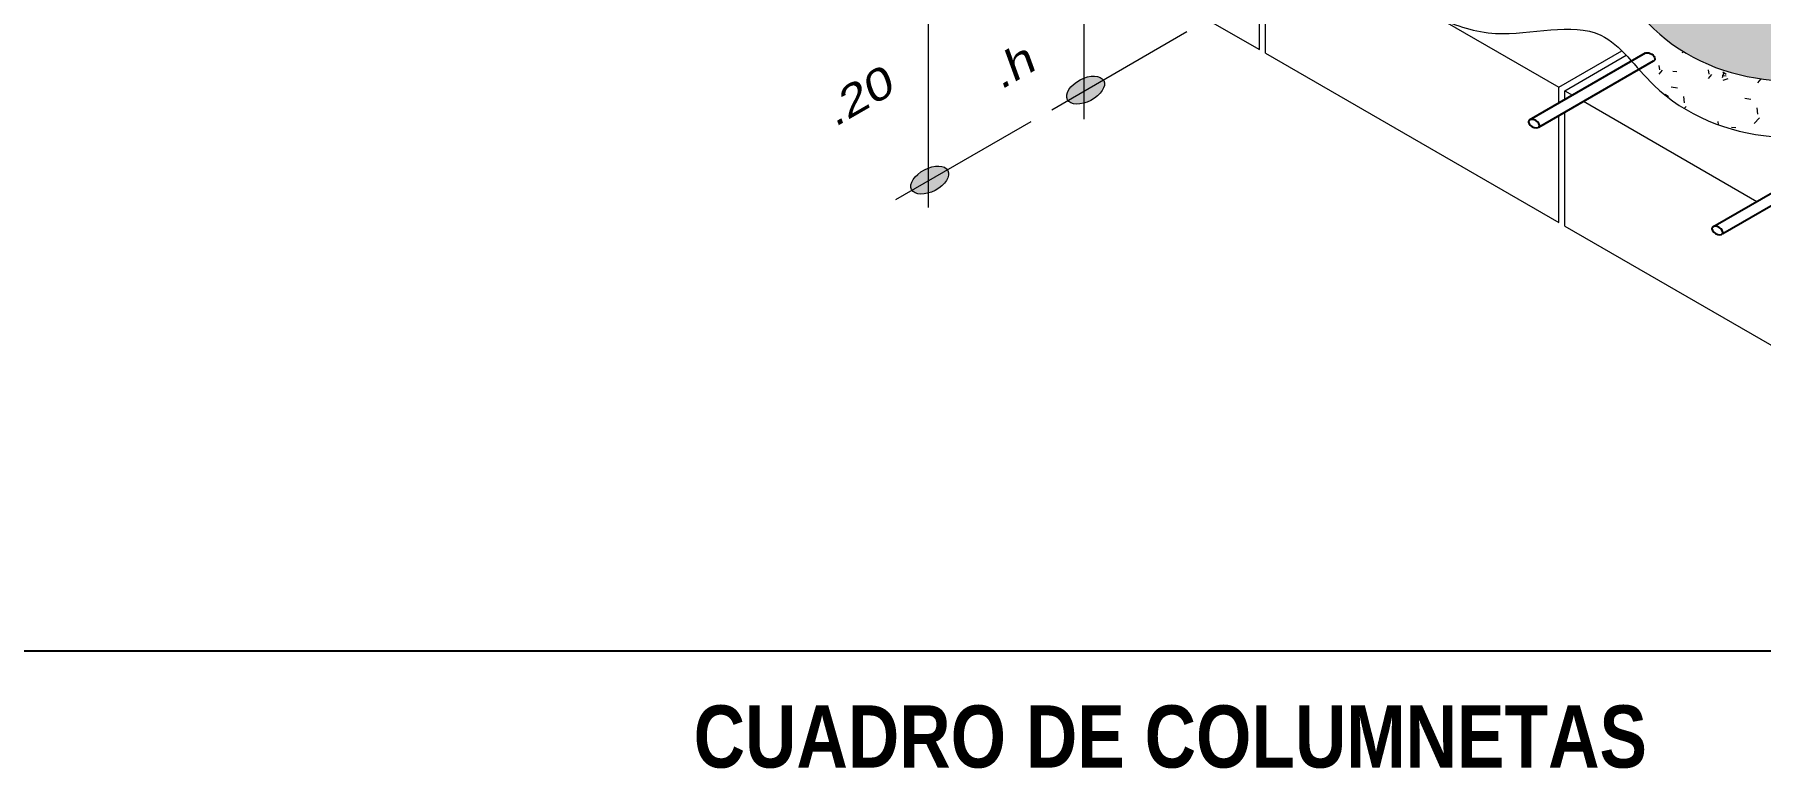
# Model space of a CAD drawing. Header units: millimetres. Extents: x -3570 to 5754, y -12788176 to 1214.
# Drawn here: x 3332.878 to 3337.775, y 1124.926 to 1127.008 of the extents above; entities that cross this region are included whole.
import ezdxf

# ---------------------------------------------------------------- set-up
doc = ezdxf.new("R2010")
doc.units = ezdxf.units.MM
doc.layers.add('.D1 Texto', color=7, linetype='Continuous')
doc.layers.add('.N1 Cuadros', color=253, linetype='Continuous')
for name, color, linetype, lineweight in [('.pluma2', 5, 'Continuous', 20), ('COTAS', 7, 'Continuous', 0), ('Texto', 7, 'Continuous', 5), ('TEXTURAS', 250, 'Continuous', 5)]:
    doc.layers.add(name, color=color, linetype=linetype, lineweight=lineweight)
doc.styles.add('Anot 5mm', font='arialbd.ttf', dxfattribs={"height": 0.005})
doc.styles.add('ARIAL', font='arial.ttf')

# ---------------------------------------------------------------- blocks, each defined once
blk = doc.blocks.new('I2')
at = {"layer": 'TEXTURAS', "lineweight": 5}
h = blk.add_hatch(dxfattribs=at)
h.set_pattern_fill('AR-CONC', color=256, scale=0.001, angle=90, style=0)
h.set_pattern_definition([(140, (111.64249, -23.36676), (0.015939, 0.1821847), [0.01905, -0.20955]), (85, (111.64249, -23.36676), (-0.1910566, -0.035243), [0.01524, -0.16764]), (190.451, (111.64382, -23.35158), (-0.175117, 0.1469425), [0.01619, -0.17809]), (136.184, (111.5917, -23.36676), (0.042042, 0.271079), [0.028575, -0.314325]), (186.6356, (111.5952, -23.34417), (-0.247426, 0.237404), [0.024285, -0.267135]), (81.184, (111.5917, -23.36676), (-0.247425, 0.237405), [0.02286, -0.25146]), (111, (111.60439, -23.34136), (0.1022655, 0.151615), [0.01905, -0.20955]), (56, (111.60439, -23.34136), (-0.184188, 0.061802), [0.01524, -0.16764]), (161.4514, (111.61291, -23.32873), (-0.081923, 0.2134165), [0.01619, -0.17809]), (127.5, (111.64249, -23.36676), (-0.084555, 0.0030886), [0, -0.165608, 0, -0.17018, 0, -0.168275]), (97.5, (111.64249, -23.36676), (-0.1001806, 0.0668197), [0, -0.097028, 0, -0.161798, 0, -0.064135]), (57.5, (111.64249, -23.4234), (0.0057287, 0.1355906), [0, -0.0635, 0, -0.19812, 0, -0.26289]), (47.5, (111.64249, -23.4488), (-0.0254265, 0.1481292), [0, -0.08255, 0, -0.131572, 0, -0.18669])])
edge = h.paths.add_edge_path()
edge.add_line((116.3698, -22.0397), (116.2012, -21.9423))
edge.add_line((116.2012, -21.9423), (115.3699, -22.4223))
edge.add_line((115.3699, -22.4223), (114.5246, -21.9343))
edge.add_line((114.5246, -21.9343), (112.8341, -22.9103))
edge.add_line((112.8341, -22.9103), (112.0028, -22.4303))
edge.add_line((112.0028, -22.4303), (111.6425, -22.6383))
edge.add_line((111.6425, -22.6383), (112.2874, -23.0107))
edge.add_spline(control_points=[(112.2874, -23.0107), (112.3418, -23.0379), (112.4912, -23.0908), (112.7552, -23.0001), (112.9426, -23.2928), (113.1867, -23.3668), (113.3445, -23.3537)], knot_values=[0.091337, 0.091337, 0.091337, 0.091337, 0.148206, 0.241918, 0.30665, 0.443723, 0.443723, 0.443723, 0.443723], degree=3, periodic=0)
edge.add_spline(control_points=[(113.3445, -23.3537), (113.4161, -23.3478), (113.486, -23.3288), (113.5486, -23.2963)], knot_values=[0.443723, 0.443723, 0.443723, 0.443723, 0.50592, 0.50592, 0.50592, 0.50592], degree=3, periodic=0)
edge.add_spline(control_points=[(113.5486, -23.2963), (113.5654, -23.2876), (113.6328, -23.2474), (113.7291, -23.1498), (113.8684, -23.1982), (113.9456, -23.1736), (113.9711, -23.1614), (113.9773, -23.1582)], knot_values=[0.50592, 0.50592, 0.50592, 0.50592, 0.522643, 0.575117, 0.624102, 0.643905, 0.650294, 0.650294, 0.650294, 0.650294], degree=3, periodic=0)
edge.add_spline(control_points=[(113.9773, -23.1582), (114.1573, -23.0655), (114.2891, -22.7673), (114.5511, -22.8282), (114.6198, -22.8462), (114.6757, -22.8557), (114.6961, -22.8553)], knot_values=[0.650294, 0.650294, 0.650294, 0.650294, 0.837139, 0.863555, 0.890278, 0.908583, 0.908583, 0.908583, 0.908583], degree=3, periodic=0)
edge.add_spline(control_points=[(114.6961, -22.8553), (114.7133, -22.8549), (114.7579, -22.8452), (114.7723, -22.7607), (114.8042, -22.7211), (114.8982, -22.7463), (114.9567, -22.7177), (115.0338, -22.7247), (115.1084, -22.7464), (115.177, -22.7096), (115.2202, -22.6971), (115.2402, -22.6919)], knot_values=[0.908583, 0.908583, 0.908583, 0.908583, 0.923978, 0.952833, 0.977552, 0.984394, 1.011117, 1.02948, 1.057194, 1.07994, 1.099382, 1.099382, 1.099382, 1.099382], degree=3, periodic=0)
edge.add_line((115.0252, -22.7256), (115.0252, -22.7256))
edge.add_spline(control_points=[(114.6961, -22.8553), (114.7133, -22.8549), (114.7579, -22.8452), (114.7723, -22.7607), (114.8042, -22.7211), (114.8982, -22.7463), (114.9567, -22.7177), (115.0338, -22.7247), (115.1084, -22.7464), (115.177, -22.7096), (115.2202, -22.6971), (115.2402, -22.6919)], knot_values=[0.908583, 0.908583, 0.908583, 0.908583, 0.923978, 0.952833, 0.977552, 0.984394, 1.011117, 1.02948, 1.057194, 1.07994, 1.099382, 1.099382, 1.099382, 1.099382], degree=3, periodic=0)
edge.add_line((115.2402, -22.6919), (116.3698, -22.0397))
at = {"layer": 'TEXTURAS'}
h = blk.add_hatch(color=256, dxfattribs=at)
edge = h.paths.add_edge_path()
edge.add_ellipse((111.2963, -23.3822), major_axis=(-0.0515, -0.0271), ratio=0.564636, start_angle=73.4225, end_angle=183.8942)
edge.add_line((111.3466, -23.3531), (111.2963, -23.3822))
edge.add_line((111.2963, -23.3822), (111.2963, -23.4178))
edge = h.paths.add_edge_path()
edge.add_line((111.2963, -23.3822), (111.246, -23.4113))
edge.add_ellipse((111.2963, -23.3822), major_axis=(-0.0515, -0.0271), ratio=0.564636, start_angle=3.8942, end_angle=73.4225)
edge.add_line((111.2963, -23.4178), (111.2963, -23.3822))
edge = h.paths.add_edge_path()
edge.add_ellipse((111.2963, -23.3822), major_axis=(-0.0515, -0.0271), ratio=0.564636, start_angle=253.4225, end_angle=363.8942)
edge.add_line((111.246, -23.4113), (111.2963, -23.3822))
edge.add_line((111.2963, -23.3822), (111.2963, -23.3466))
edge = h.paths.add_edge_path()
edge.add_ellipse((111.2963, -23.3822), major_axis=(-0.0515, -0.0271), ratio=0.564636, start_angle=183.8942, end_angle=253.4225)
edge.add_line((111.2963, -23.3466), (111.2963, -23.3822))
edge.add_line((111.2963, -23.3822), (111.3466, -23.3531))
h = blk.add_hatch(color=256, dxfattribs=at)
edge = h.paths.add_edge_path()
edge.add_ellipse((110.8542, -23.6374), major_axis=(-0.0515, -0.0271), ratio=0.564636, start_angle=73.4225, end_angle=183.8942)
edge.add_line((110.9045, -23.6084), (110.8542, -23.6374))
edge.add_line((110.8542, -23.6374), (110.8542, -23.6731))
edge = h.paths.add_edge_path()
edge.add_line((110.8542, -23.6374), (110.8039, -23.6665))
edge.add_ellipse((110.8542, -23.6374), major_axis=(-0.0515, -0.0271), ratio=0.564636, start_angle=3.8942, end_angle=73.4225)
edge.add_line((110.8542, -23.6731), (110.8542, -23.6374))
edge = h.paths.add_edge_path()
edge.add_ellipse((110.8542, -23.6374), major_axis=(-0.0515, -0.0271), ratio=0.564636, start_angle=253.4225, end_angle=363.8942)
edge.add_line((110.8039, -23.6665), (110.8542, -23.6374))
edge.add_line((110.8542, -23.6374), (110.8542, -23.6018))
edge = h.paths.add_edge_path()
edge.add_ellipse((110.8542, -23.6374), major_axis=(-0.0515, -0.0271), ratio=0.564636, start_angle=183.8942, end_angle=253.4225)
edge.add_line((110.8542, -23.6018), (110.8542, -23.6374))
edge.add_line((110.8542, -23.6374), (110.9045, -23.6084))
at = {"layer": '.pluma2'}
for p, q in [((111.7896, -23.2673), (111.7896, -22.8833)), ((111.8073, -23.2775), (111.8073, -22.8935)), ((112.1631, -23.0989), (112.6387, -23.3735)), ((111.6425, -23.1823), (111.7896, -23.2673)), ((111.8073, -23.2775), (112.6387, -23.7575)), ((112.6387, -23.3735), (112.8175, -23.2702)), ((112.6563, -23.3837), (112.8302, -23.2832)), ((112.6387, -23.4189), (112.6387, -23.3735)), ((112.6563, -23.4087), (112.6563, -23.3837)), ((112.6563, -23.3837), (112.678, -23.3962)), ((112.6387, -23.7575), (112.6387, -23.4544)), ((112.6563, -23.7677), (112.6563, -23.4442)), ((112.7088, -23.4139), (113.2006, -23.6979)), ((112.6563, -23.7677), (113.4877, -24.2477))]:
    blk.add_line(p, q, dxfattribs=at)
at = {"color": 0}
for p, q in [((112.5557, -23.4668), (112.8849, -23.2767)), ((112.5824, -23.4869), (112.9073, -23.2993)), ((113.076, -23.7698), (113.9213, -23.2818)), ((113.1043, -23.789), (113.9436, -23.3045))]:
    blk.add_line(p, q, dxfattribs=at)
at = {"color": 0, "extrusion": (0, 0, -1)}
blk.add_ellipse((112.8961, -23.2881), major_axis=(-0.0147, 0.0085), ratio=0.594832, start_param=0.2769, end_param=3.645372, dxfattribs=at)
for centre in [(112.5685, -23.4772), (113.089, -23.7805)]:
    blk.add_ellipse(centre, major_axis=(-0.0147, 0.0085), ratio=0.594832, dxfattribs=at)
at = {"layer": 'COTAS'}
for p, q in [((111.2916, -22.7181), (111.2916, -23.3141)), ((110.8495, -22.9734), (110.8495, -23.5693)), ((111.2004, -23.4376), (111.5839, -23.2162)), ((111.2916, -23.2249), (111.2916, -23.4647)), ((110.7583, -23.6928), (111.1418, -23.4714)), ((110.8495, -23.4802), (110.8495, -23.7154))]:
    blk.add_line(p, q, dxfattribs=at)
for centre in [(111.2963, -23.3822), (110.8542, -23.6374)]:
    blk.add_ellipse(centre, major_axis=(-0.0515, -0.0271), ratio=0.564636, dxfattribs=at)
at = {"layer": 'TEXTURAS'}
for p, q in [((112.989, -23.2755), (112.9938, -23.2736)), ((112.9261, -23.3243), (112.9238, -23.3121)), ((112.9239, -23.3368), (112.9333, -23.3256)), ((112.9623, -23.328), (112.974, -23.329)), ((113.066, -23.3365), (113.0637, -23.3243)), ((113.0638, -23.349), (113.0732, -23.3378)), ((113.1022, -23.3402), (113.1139, -23.3412)), ((113.1035, -23.3461), (113.1074, -23.3344)), ((113.1044, -23.3304), (113.1141, -23.3369)), ((113.1054, -23.354), (113.1191, -23.3488)), ((113.2037, -23.3613), (113.2131, -23.3501)), ((112.9405, -23.3933), (112.9502, -23.3998)), ((112.9432, -23.3983), (112.9435, -23.3973)), ((112.9582, -23.3726), (112.9755, -23.3753)), ((112.9956, -23.4183), (112.9935, -23.3998)), ((113.1664, -23.4049), (113.1837, -23.4076)), ((112.9949, -23.4343), (113.0005, -23.4285)), ((113.2038, -23.4506), (113.2016, -23.4321)), ((113.0926, -23.4807), (113.0908, -23.471)), ((113.1293, -23.4869), (113.141, -23.4879)), ((113.1935, -23.4766), (113.2087, -23.4608))]:
    blk.add_line(p, q, dxfattribs=at)
for points, knots in [([(112.2874, -23.0107), (112.3418, -23.0379), (112.4912, -23.0908), (112.7552, -23.0001), (112.9927, -23.3709), (113.4705, -23.4118), (113.7291, -23.1498), (113.8684, -23.1982), (114.1375, -23.1123), (114.2822, -22.7657), (114.5511, -22.8282), (114.6345, -22.8501), (114.7541, -22.8677), (114.7723, -22.7607), (114.8042, -22.7211), (114.8982, -22.7463), (114.9567, -22.7177), (115.0338, -22.7247), (115.1084, -22.7464), (115.177, -22.7096), (115.2202, -22.6971), (115.2402, -22.6919)], [0.091337, 0.091337, 0.091337, 0.091337, 0.148206, 0.241918, 0.30665, 0.522643, 0.575117, 0.624102, 0.643905, 0.837139, 0.863555, 0.890278, 0.923978, 0.952833, 0.977552, 0.984394, 1.011117, 1.02948, 1.057194, 1.07994, 1.099382, 1.099382, 1.099382, 1.099382]), ([(112.2959, -23.1756), (112.3488, -23.2003), (112.4955, -23.2493), (112.7552, -23.1601), (112.9927, -23.5309), (113.4705, -23.5718), (113.7291, -23.3098), (113.8684, -23.3582), (113.9663, -23.327), (114.0097, -23.3005), (114.0336, -23.2828)], [0.0948641, 0.0948641, 0.0948641, 0.0948641, 0.1482057, 0.2419177, 0.3066505, 0.5226432, 0.5751169, 0.6241022, 0.6439055, 0.670482, 0.670482, 0.670482, 0.670482])]:
    blk.add_open_spline(points, degree=3, knots=knots, dxfattribs=at)
at = {"layer": 'Texto', "color": 219, "true_color": 0x642165, "style": 'ARIAL', "oblique": 10, "width": 1.2}
for s, p in [('.h', (111.0552, -23.3825)), (' .20', (110.5495, -23.5086))]:
    blk.add_text(s, height=0.08704, rotation=30, dxfattribs=at).set_placement(p)
blk = doc.blocks.new('gwtg')
at = {"layer": '.N1 Cuadros', "linetype": 'Continuous'}
blk.add_line((3370.5551, 1131.2814), (3376.5355, 1131.2814), dxfattribs=at)
at = {"layer": '.D1 Texto', "insert": (3372.5732, 1131.204), "char_height": 0.088218, "width": 1.441038, "attachment_point": 1, "style": 'Anot 5mm'}
blk.add_mtext('{\\fArial Narrow|b1|i0|c0|p34;CUADRO DE COLUMNETAS}', dxfattribs=at)

msp = doc.modelspace()

# ---------------------------------------------------------------- block references
at = {"color": 6, "lineweight": 5}
msp.add_blockref('I2', (3224.5635, 1150.2326), dxfattribs=at)
at = {"xscale": 2, "yscale": 2, "zscale": 2}
msp.add_blockref('gwtg', (-3410.3987, -1137.303), dxfattribs=at)

doc.saveas('drawing.dxf')
